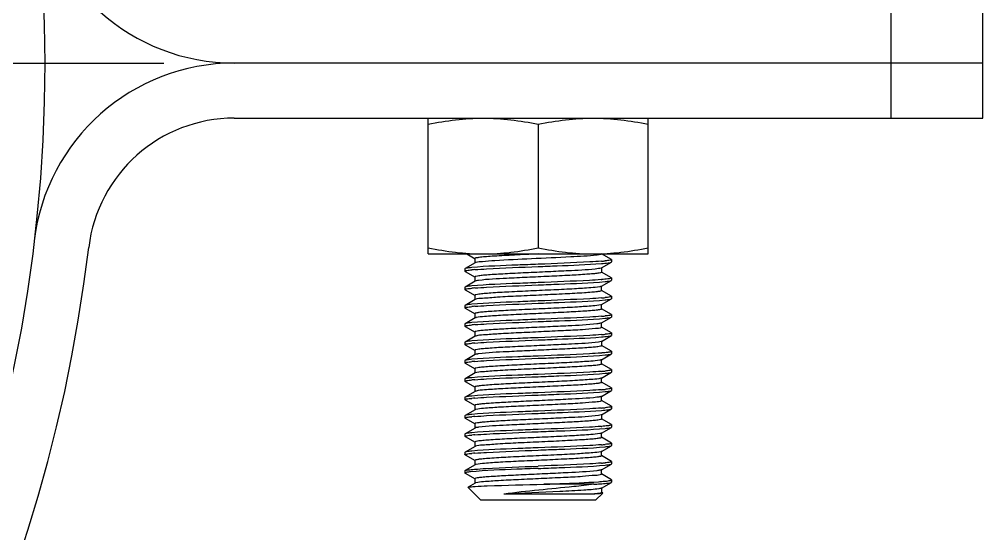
# Model space of a CAD drawing. Extents: x 27938 to 1507990, y 110129 to 923079.
# Drawn here: x 529024 to 529959, y 364900 to 365399 of the extents above; entities that cross this region are included whole.
import ezdxf

# ---------------------------------------------------------------- set-up
doc = ezdxf.new("R2010")
doc.units = 0
doc.header["$LTSCALE"] = 1000
doc.header["$MEASUREMENT"] = 0
doc.linetypes.add('CENTER', pattern=[50.8, 31.75, -6.35, 6.35, -6.35])

msp = doc.modelspace()

# ---------------------------------------------------------------- linework, layer by layer
at = {"linetype": 'Continuous'}
for p, q in [((529870.29, 365302.87), (529870.29, 365409.64)), ((529959.26, 365302.87), (529959.26, 365409.64)), ((529959.26, 365356.26), (529232.68, 365356.26)), ((529232.68, 365302.87), (529959.26, 365302.87)), ((529420.96, 365171.19), (529420.96, 365302.87)), ((529634.5, 365171.19), (529634.5, 365302.87)), ((529527.73, 365296.86), (529527.73, 365177.2)), ((529420.96, 365171.19), (529634.5, 365171.19)), ((529458.37, 365171.15), (529466.38, 365166.52)), ((529527.73, 365171.19), (529524.16, 365171.02)), ((529598.75, 365165.82), (529589.09, 365171.41)), ((529466.38, 365162.52), (529456.72, 365156.93)), ((529466.19, 365166.74), (529466.19, 365162.29)), ((529589.09, 365157.62), (529598.75, 365163.21)), ((529598.75, 365165.82), (529598.91, 365165.63)), ((529598.75, 365163.21), (529598.91, 365163.4)), ((529598.91, 365165.63), (529598.91, 365163.4)), ((529456.72, 365156.93), (529456.55, 365156.73)), ((529456.55, 365156.73), (529456.55, 365154.51)), ((529456.72, 365154.31), (529456.55, 365154.51)), ((529456.72, 365154.31), (529466.38, 365148.72)), ((529598.75, 365148.03), (529589.09, 365153.62)), ((529589.28, 365157.84), (529589.28, 365153.39)), ((529466.38, 365144.72), (529456.72, 365139.13)), ((529466.19, 365148.95), (529466.19, 365144.5)), ((529589.09, 365139.82), (529598.75, 365145.41)), ((529598.75, 365148.03), (529598.91, 365147.83)), ((529598.75, 365145.41), (529598.91, 365145.61)), ((529598.91, 365147.83), (529598.91, 365145.61)), ((529456.72, 365139.13), (529456.55, 365138.94)), ((529456.55, 365138.94), (529456.55, 365136.71)), ((529456.72, 365136.52), (529456.55, 365136.71)), ((529456.72, 365136.52), (529466.38, 365130.93)), ((529598.75, 365130.23), (529589.09, 365135.82)), ((529589.28, 365135.6), (529589.28, 365140.05)), ((529466.38, 365126.93), (529456.72, 365121.34)), ((529466.19, 365131.15), (529466.19, 365126.7)), ((529466.6, 365127.03), (529466.38, 365126.93)), ((529589.09, 365122.03), (529598.75, 365127.62)), ((529598.75, 365130.23), (529598.91, 365130.04)), ((529598.75, 365127.62), (529598.91, 365127.81)), ((529598.91, 365130.04), (529598.91, 365127.81)), ((529456.72, 365121.34), (529456.55, 365121.14)), ((529456.55, 365121.14), (529456.55, 365118.92)), ((529456.72, 365118.72), (529456.55, 365118.92)), ((529456.72, 365118.72), (529466.38, 365113.13)), ((529466.19, 365113.36), (529466.19, 365108.91)), ((529598.75, 365112.44), (529589.09, 365118.03)), ((529589.28, 365117.8), (529589.28, 365122.25)), ((529466.38, 365109.13), (529456.72, 365103.54)), ((529589.09, 365104.23), (529588.82, 365104.11)), ((529589.09, 365104.23), (529598.75, 365109.82)), ((529589.28, 365100.01), (529589.28, 365104.46)), ((529598.75, 365112.44), (529598.91, 365112.24)), ((529598.75, 365109.82), (529598.91, 365110.02)), ((529598.91, 365112.24), (529598.91, 365110.02)), ((529456.72, 365103.54), (529456.55, 365103.35)), ((529456.55, 365103.35), (529456.55, 365101.12)), ((529456.72, 365100.93), (529456.55, 365101.12)), ((529456.72, 365100.93), (529466.38, 365095.34)), ((529466.19, 365095.56), (529466.19, 365091.11)), ((529598.75, 365094.64), (529589.09, 365100.23)), ((529598.75, 365094.64), (529598.91, 365094.45)), ((529456.72, 365085.75), (529456.55, 365085.55)), ((529456.55, 365085.55), (529456.55, 365083.33)), ((529466.38, 365091.34), (529456.72, 365085.75)), ((529589.09, 365086.44), (529598.75, 365092.03)), ((529589.28, 365086.66), (529589.28, 365082.21)), ((529598.75, 365092.03), (529598.91, 365092.22)), ((529598.91, 365094.45), (529598.91, 365092.22)), ((529456.72, 365083.13), (529456.55, 365083.33)), ((529456.72, 365083.13), (529466.38, 365077.54)), ((529466.19, 365077.77), (529466.19, 365073.32)), ((529598.75, 365076.85), (529589.09, 365082.44)), ((529598.75, 365076.85), (529598.91, 365076.65)), ((529598.91, 365076.65), (529598.91, 365074.43)), ((529456.72, 365067.95), (529456.55, 365067.76)), ((529456.55, 365067.76), (529456.55, 365065.53)), ((529466.38, 365073.54), (529456.72, 365067.95)), ((529589.09, 365068.64), (529598.75, 365074.23)), ((529589.28, 365064.42), (529589.28, 365068.87)), ((529598.75, 365074.23), (529598.91, 365074.43)), ((529456.72, 365065.34), (529456.55, 365065.53)), ((529456.72, 365065.34), (529466.38, 365059.75)), ((529466.19, 365059.97), (529466.19, 365055.52)), ((529598.75, 365059.05), (529589.09, 365064.64)), ((529598.75, 365059.05), (529598.91, 365058.86)), ((529598.91, 365058.86), (529598.91, 365056.63)), ((529456.72, 365050.16), (529456.55, 365049.96)), ((529456.55, 365049.96), (529456.55, 365047.74)), ((529456.72, 365047.54), (529456.55, 365047.74)), ((529466.38, 365055.75), (529456.72, 365050.16)), ((529466.6, 365055.85), (529466.38, 365055.75)), ((529589.09, 365050.85), (529598.75, 365056.44)), ((529589.28, 365046.62), (529589.28, 365051.07)), ((529598.75, 365056.44), (529598.91, 365056.63)), ((529456.72, 365047.54), (529466.38, 365041.95)), ((529466.19, 365042.18), (529466.19, 365037.73)), ((529598.75, 365041.26), (529589.09, 365046.85)), ((529589.09, 365033.05), (529598.75, 365038.64)), ((529598.75, 365041.26), (529598.91, 365041.06)), ((529598.75, 365038.64), (529598.91, 365038.84)), ((529598.91, 365041.06), (529598.91, 365038.84)), ((529456.72, 365032.36), (529456.55, 365032.17)), ((529456.55, 365032.17), (529456.55, 365029.94)), ((529456.72, 365029.75), (529456.55, 365029.94)), ((529466.38, 365037.95), (529456.72, 365032.36)), ((529456.72, 365029.75), (529466.38, 365024.16)), ((529589.09, 365033.05), (529588.82, 365032.93)), ((529598.75, 365023.46), (529589.09, 365029.05)), ((529589.28, 365028.83), (529589.28, 365033.28)), ((529466.38, 365020.16), (529456.72, 365014.57)), ((529466.19, 365024.38), (529466.19, 365019.93)), ((529589.09, 365015.26), (529598.75, 365020.85)), ((529598.75, 365023.46), (529598.91, 365023.27)), ((529598.75, 365020.85), (529598.91, 365021.04)), ((529598.91, 365023.27), (529598.91, 365021.04)), ((529456.72, 365014.57), (529456.55, 365014.37)), ((529456.55, 365014.37), (529456.55, 365012.15)), ((529456.72, 365011.95), (529456.55, 365012.15)), ((529456.72, 365011.95), (529466.38, 365006.36)), ((529598.75, 365005.67), (529589.09, 365011.26)), ((529589.28, 365015.48), (529589.28, 365011.03)), ((529466.38, 365002.36), (529456.72, 364996.77)), ((529466.19, 365006.59), (529466.19, 365002.14)), ((529589.09, 364997.46), (529598.75, 365003.05)), ((529598.75, 365005.67), (529598.91, 365005.47)), ((529598.75, 365003.05), (529598.91, 365003.25)), ((529598.91, 365005.47), (529598.91, 365003.25)), ((529456.72, 364996.77), (529456.55, 364996.58)), ((529456.55, 364996.58), (529456.55, 364994.35)), ((529456.72, 364994.16), (529456.55, 364994.35)), ((529456.72, 364994.16), (529466.38, 364988.57)), ((529598.75, 364987.87), (529589.09, 364993.46)), ((529589.28, 364993.24), (529589.28, 364997.69)), ((529466.38, 364984.57), (529456.72, 364978.98)), ((529466.19, 364988.79), (529466.19, 364984.34)), ((529466.6, 364984.67), (529466.38, 364984.57)), ((529589.09, 364979.67), (529598.75, 364985.26)), ((529598.75, 364987.87), (529598.91, 364987.68)), ((529598.75, 364985.26), (529598.91, 364985.45)), ((529598.91, 364987.68), (529598.91, 364985.45)), ((529456.72, 364978.98), (529456.55, 364978.78)), ((529456.55, 364978.78), (529456.55, 364976.56)), ((529456.72, 364976.36), (529456.55, 364976.56)), ((529456.72, 364976.36), (529466.38, 364970.77)), ((529598.75, 364970.08), (529589.09, 364975.67)), ((529589.28, 364975.44), (529589.28, 364979.89)), ((529466.38, 364966.77), (529456.72, 364961.18)), ((529466.19, 364971), (529466.19, 364966.55)), ((529589.09, 364961.87), (529598.75, 364967.46)), ((529598.75, 364970.08), (529598.91, 364969.88)), ((529598.75, 364967.46), (529598.91, 364967.66)), ((529598.91, 364969.88), (529598.91, 364967.66)), ((529456.55, 364960.99), (529456.72, 364961.18)), ((529456.55, 364960.99), (529456.55, 364958.76)), ((529456.55, 364958.76), (529456.72, 364958.57)), ((529456.72, 364958.57), (529466.38, 364952.98)), ((529589.09, 364961.87), (529588.82, 364961.75)), ((529598.75, 364952.28), (529589.09, 364957.87)), ((529589.28, 364957.65), (529589.28, 364962.1)), ((529459.52, 364944.9), (529459.56, 364945.03)), ((529472.13, 364932.29), (529459.52, 364944.9)), ((529466.38, 364948.98), (529459.56, 364945.03)), ((529466.19, 364953.2), (529466.19, 364948.75)), ((529581.86, 364947.86), (529533.32, 364947.86)), ((529589.09, 364944.08), (529598.75, 364949.67)), ((529598.91, 364952.09), (529598.75, 364952.28)), ((529598.75, 364949.67), (529598.91, 364949.86)), ((529598.91, 364952.09), (529598.91, 364949.86)), ((529579.44, 364938.23), (529494.34, 364938.23)), ((529583.34, 364932.29), (529590.31, 364939.26)), ((529590.26, 364939.4), (529589.09, 364940.08)), ((529589.28, 364944.3), (529589.28, 364939.85)), ((529590.26, 364939.4), (529590.31, 364939.26)), ((529583.34, 364932.29), (529472.13, 364932.29))]:
    msp.add_line(p, q, dxfattribs=at)
at = {"color": 0, "linetype": 'CENTER'}
msp.add_line((526029.7, 365356.26), (529164.26, 365356.26), dxfattribs=at)
at = {"linetype": 'Continuous'}
msp.add_circle((527596.98, 365356.26), 1451.62, dxfattribs=at)
for centre, radius, start, end in [((529232.68, 365552), 195.74, 186.82415, 270), ((529232.68, 365160.51), 195.74, 90, 173.17585), ((529232.68, 365160.51), 142.36, 90, 173.17585), ((527596.98, 365356.26), 1505.01, 186.82415, 353.17585), ((529468.86, 365156.22), 6.79, 105.09314, 106.14114), ((529574.35, 365354.9), 191.34, 274.44401, 275.50896), ((529482.17, 364952.77), 203.86, 94.45812, 95.31469), ((529567.8, 365417.67), 272.18, 274.42341, 274.54966), ((529481.93, 364937.84), 200.98, 94.45697, 95.35574), ((529574.33, 365319.54), 191.58, 274.44141, 275.50783), ((529481.9, 364920.38), 200.64, 94.45612, 95.36224), ((529574.25, 365302.74), 192.58, 274.44667, 275.48819), ((529482.07, 364900.52), 202.71, 94.45704, 95.331), ((529468.86, 365085.04), 6.79, 105.09314, 106.14114), ((529574.35, 365283.72), 191.34, 274.44401, 275.50896), ((529482.17, 364881.59), 203.86, 94.45812, 95.31469), ((529481.93, 364866.66), 200.98, 94.45697, 95.35574), ((529567.8, 365346.49), 272.18, 274.42341, 274.54966), ((529574.33, 365248.36), 191.58, 274.44141, 275.50783), ((529481.9, 364849.2), 200.64, 94.45612, 95.36224), ((529574.25, 365231.56), 192.58, 274.44667, 275.48819), ((529482.07, 364829.34), 202.71, 94.45704, 95.331), ((529468.86, 365013.86), 6.79, 105.09314, 106.14114), ((529574.35, 365212.54), 191.34, 274.44401, 275.50896), ((529482.17, 364810.41), 203.86, 94.45812, 95.31469), ((529567.8, 365275.31), 272.18, 274.42341, 274.54966), ((529481.93, 364795.48), 200.98, 94.45697, 95.35574), ((529574.33, 365177.18), 191.58, 274.44141, 275.50783), ((529481.9, 364778.02), 200.64, 94.45612, 95.36224), ((529574.25, 365160.38), 192.58, 274.44667, 275.48819), ((529468.86, 364942.68), 6.79, 105.09314, 106.14114)]:
    msp.add_arc(centre, radius, start, end, dxfattribs=at)
for points, knots in [([(529420.96, 365296.86), (529429.75, 365298.71), (529447.45, 365301.75), (529465.4, 365302.87), (529474.35, 365302.87)], [0, 0, 0, 0, 0.500766, 1, 1, 1, 1]), ([(529474.35, 365302.87), (529483.3, 365302.87), (529501.25, 365301.75), (529518.95, 365298.71), (529527.73, 365296.86)], [0, 0, 0, 0, 0.499234, 1, 1, 1, 1]), ([(529527.73, 365296.86), (529536.52, 365298.71), (529554.22, 365301.75), (529572.17, 365302.87), (529581.12, 365302.87)], [0, 0, 0, 0, 0.500766, 1, 1, 1, 1]), ([(529581.12, 365302.87), (529590.07, 365302.87), (529608.02, 365301.75), (529625.72, 365298.71), (529634.5, 365296.86)], [0, 0, 0, 0, 0.499234, 1, 1, 1, 1]), ([(529420.96, 365177.2), (529429.75, 365175.35), (529447.45, 365172.31), (529465.4, 365171.19), (529474.35, 365171.19)], [0, 0, 0, 0, 0.500766, 1, 1, 1, 1]), ([(529524.16, 365171.02), (529516.68, 365170.68), (529502.99, 365170.03), (529486.74, 365169.19), (529476.54, 365168.4), (529470.97, 365167.98), (529468.34, 365167.38), (529466.19, 365167.15), (529466.19, 365166.74)], [0, 0, 0, 0, 0.385608, 0.708188, 0.831159, 0.922444, 0.979031, 1, 1, 1, 1]), ([(529584.71, 365170.09), (529576.26, 365169.06), (529555.01, 365168.08), (529522, 365166.41), (529493.37, 365165.26), (529475.42, 365163.84), (529469.19, 365163.34), (529467.09, 365162.78)], [0, 0, 0, 0, 0.21664, 0.540669, 0.842029, 0.944627, 1, 1, 1, 1]), ([(529474.35, 365171.19), (529483.3, 365171.19), (529501.25, 365172.31), (529518.95, 365175.35), (529527.73, 365177.2)], [0, 0, 0, 0, 0.499234, 1, 1, 1, 1]), ([(529527.73, 365177.2), (529536.52, 365175.35), (529554.22, 365172.31), (529572.17, 365171.19), (529581.12, 365171.19)], [0, 0, 0, 0, 0.500766, 1, 1, 1, 1]), ([(529581.12, 365171.19), (529590.07, 365171.19), (529608.02, 365172.31), (529625.72, 365175.35), (529634.5, 365177.2)], [0, 0, 0, 0, 0.499234, 1, 1, 1, 1]), ([(529589.1, 365170.97), (529588.93, 365170.87), (529587.49, 365170.4), (529586, 365170.25), (529584.71, 365170.09)], [0, 0, 0, 0, 0.133087, 1, 1, 1, 1]), ([(529589.28, 365171.19), (529589.28, 365171.15), (529589.23, 365171.05), (529589.15, 365171), (529589.1, 365170.97)], [0, 0, 0, 0, 0.402304, 1, 1, 1, 1]), ([(529527.73, 365161.18), (529521.1, 365160.92), (529499.59, 365160), (529478.06, 365159.36), (529463.24, 365157.97)], [0, 0, 0, 0, 0.308576, 1, 1, 1, 1]), ([(529466.97, 365162.74), (529466.85, 365162.71), (529466.65, 365162.65), (529466.46, 365162.56), (529466.38, 365162.52)], [0, 0, 0, 0, 0.572041, 1, 1, 1, 1]), ([(529589.18, 365164.13), (529585.41, 365163.83), (529564.94, 365162.59), (529544.44, 365161.84), (529527.73, 365161.18)], [0, 0, 0, 0, 0.184436, 1, 1, 1, 1]), ([(529527.73, 365158.96), (529533.83, 365159.2), (529554.28, 365160.04), (529574.75, 365160.77), (529589.08, 365161.9)], [0, 0, 0, 0, 0.297863, 1, 1, 1, 1]), ([(529589.08, 365161.9), (529591.3, 365162.07), (529594.45, 365162.51), (529597.85, 365162.7), (529598.75, 365163.21)], [0, 0, 0, 0, 0.683734, 1, 1, 1, 1]), ([(529598.27, 365165.25), (529597.99, 365165.16), (529596.16, 365164.77), (529594.29, 365164.59), (529592.72, 365164.44)], [0, 0, 0, 0, 0.157623, 1, 1, 1, 1]), ([(529598.91, 365165.63), (529598.91, 365165.55), (529598.66, 365165.36), (529598.44, 365165.3), (529598.27, 365165.25)], [0, 0, 0, 0, 0.324871, 1, 1, 1, 1]), ([(529456.56, 365154.51), (529456.56, 365154.61), (529456.9, 365154.81), (529457.17, 365154.88), (529457.38, 365154.94)], [0, 0, 0, 0, 0.313847, 1, 1, 1, 1]), ([(529463.24, 365157.97), (529462.41, 365157.89), (529460.26, 365157.59), (529457.91, 365157.61), (529456.72, 365156.93)], [0, 0, 0, 0, 0.37952, 1, 1, 1, 1]), ([(529457.38, 365154.94), (529457.69, 365155.02), (529459.65, 365155.4), (529461.63, 365155.59), (529463.28, 365155.75)], [0, 0, 0, 0, 0.163234, 1, 1, 1, 1]), ([(529586.34, 365156.96), (529577.65, 365155.65), (529562.09, 365155.13), (529539.39, 365153.89), (529518.6, 365152.99), (529499.01, 365152.03), (529484.37, 365151.24), (529475.29, 365150.5), (529470.39, 365150.09), (529468.06, 365149.57), (529466.19, 365149.31), (529466.19, 365148.95)], [0, 0, 0, 0, 0.218787, 0.386207, 0.566108, 0.736243, 0.875583, 0.928118, 0.966979, 0.991, 1, 1, 1, 1]), ([(529466.32, 365156.01), (529470.09, 365156.3), (529490.55, 365157.54), (529511.04, 365158.29), (529527.73, 365158.96)], [0, 0, 0, 0, 0.184575, 1, 1, 1, 1]), ([(529589.28, 365153.39), (529589.28, 365153.04), (529587.46, 365152.78), (529585.19, 365152.27), (529580.42, 365151.86), (529571.56, 365151.13), (529557.24, 365150.34), (529538.01, 365149.4), (529517.47, 365148.5), (529494.63, 365147.3), (529478.86, 365146.69), (529469.9, 365145.49)], [0, 0, 0, 0, 0.00884, 0.032379, 0.070466, 0.122006, 0.258971, 0.426878, 0.605536, 0.773444, 1, 1, 1, 1]), ([(529589.09, 365157.62), (529588.97, 365157.55), (529588.08, 365157.22), (529587.14, 365157.08), (529586.34, 365156.96)], [0, 0, 0, 0, 0.147905, 1, 1, 1, 1]), ([(529527.73, 365143.38), (529521.11, 365143.12), (529499.62, 365142.21), (529478.1, 365141.57), (529463.28, 365140.18)], [0, 0, 0, 0, 0.308379, 1, 1, 1, 1]), ([(529469.9, 365145.49), (529469.47, 365145.43), (529468.3, 365145.23), (529467.05, 365145.11), (529466.38, 365144.72)], [0, 0, 0, 0, 0.360643, 1, 1, 1, 1]), ([(529588.79, 365146.3), (529585.01, 365146.01), (529564.67, 365144.79), (529544.31, 365144.04), (529527.73, 365143.38)], [0, 0, 0, 0, 0.18595, 1, 1, 1, 1]), ([(529527.73, 365141.16), (529534.47, 365141.43), (529556.13, 365142.36), (529577.84, 365142.97), (529592.72, 365144.42)], [0, 0, 0, 0, 0.310578, 1, 1, 1, 1]), ([(529596.5, 365147.09), (529596.05, 365147.02), (529593.68, 365146.71), (529591.31, 365146.5), (529589.38, 365146.35)], [0, 0, 0, 0, 0.190828, 1, 1, 1, 1]), ([(529592.72, 365144.42), (529593.49, 365144.49), (529595.48, 365144.78), (529597.65, 365144.78), (529598.75, 365145.41)], [0, 0, 0, 0, 0.377935, 1, 1, 1, 1]), ([(529598.91, 365147.83), (529598.91, 365147.75), (529598.1, 365147.16), (529597.27, 365147.21), (529596.5, 365147.09)], [0, 0, 0, 0, 0.093121, 1, 1, 1, 1]), ([(529456.56, 365136.71), (529456.56, 365136.8), (529456.84, 365137), (529457.09, 365137.06), (529457.27, 365137.11)], [0, 0, 0, 0, 0.318631, 1, 1, 1, 1]), ([(529463.28, 365140.18), (529462.45, 365140.1), (529460.28, 365139.8), (529457.91, 365139.82), (529456.72, 365139.13)], [0, 0, 0, 0, 0.379704, 1, 1, 1, 1]), ([(529457.27, 365137.11), (529457.58, 365137.2), (529459.53, 365137.6), (529461.51, 365137.78), (529463.17, 365137.94)], [0, 0, 0, 0, 0.159226, 1, 1, 1, 1]), ([(529587.62, 365139.39), (529584.67, 365138.8), (529576.44, 365138.19), (529561.51, 365137.18), (529542.14, 365136.26), (529520.89, 365135.29), (529500.59, 365134.32), (529485.31, 365133.51), (529475.78, 365132.75), (529470.61, 365132.33), (529468.17, 365131.78), (529466.19, 365131.53), (529466.19, 365131.15)], [0, 0, 0, 0, 0.074051, 0.202548, 0.368862, 0.551322, 0.726125, 0.870472, 0.925123, 0.96561, 0.990669, 1, 1, 1, 1]), ([(529466.31, 365138.21), (529470.08, 365138.51), (529490.54, 365139.75), (529511.03, 365140.5), (529527.73, 365141.16)], [0, 0, 0, 0, 0.184524, 1, 1, 1, 1]), ([(529589.28, 365135.6), (529589.28, 365135.19), (529587.13, 365134.96), (529584.5, 365134.36), (529578.93, 365133.94), (529568.72, 365133.15), (529552.49, 365132.31), (529531.15, 365131.31), (529509.3, 365130.26), (529489.98, 365129.45), (529476.19, 365128.14), (529468.78, 365127.9), (529466.6, 365127.03)], [0, 0, 0, 0, 0.009911, 0.036684, 0.079861, 0.138026, 0.290611, 0.473012, 0.659513, 0.823824, 0.942824, 1, 1, 1, 1]), ([(529589.09, 365139.82), (529588.92, 365139.72), (529588.42, 365139.56), (529587.93, 365139.45), (529587.62, 365139.39)], [0, 0, 0, 0, 0.388593, 1, 1, 1, 1]), ([(529527.73, 365125.59), (529521.08, 365125.33), (529499.56, 365124.41), (529478, 365123.77), (529463.17, 365122.37)], [0, 0, 0, 0, 0.308852, 1, 1, 1, 1]), ([(529466.31, 365120.42), (529470.08, 365120.71), (529490.54, 365121.95), (529511.03, 365122.7), (529527.73, 365123.37)], [0, 0, 0, 0, 0.18453, 1, 1, 1, 1]), ([(529589.17, 365128.54), (529585.4, 365128.24), (529564.93, 365127), (529544.44, 365126.25), (529527.73, 365125.59)], [0, 0, 0, 0, 0.184477, 1, 1, 1, 1]), ([(529527.73, 365123.37), (529534.45, 365123.63), (529556.1, 365124.56), (529577.79, 365125.17), (529592.67, 365126.62)], [0, 0, 0, 0, 0.310323, 1, 1, 1, 1]), ([(529592.67, 365126.62), (529593.44, 365126.69), (529595.45, 365126.98), (529597.64, 365126.98), (529598.75, 365127.62)], [0, 0, 0, 0, 0.378132, 1, 1, 1, 1]), ([(529598.24, 365129.65), (529597.96, 365129.57), (529596.13, 365129.18), (529594.28, 365129), (529592.72, 365128.85)], [0, 0, 0, 0, 0.159145, 1, 1, 1, 1]), ([(529598.91, 365130.04), (529598.91, 365129.95), (529598.65, 365129.76), (529598.42, 365129.7), (529598.24, 365129.65)], [0, 0, 0, 0, 0.322656, 1, 1, 1, 1]), ([(529456.56, 365118.92), (529456.56, 365119.02), (529456.89, 365119.22), (529457.15, 365119.29), (529457.36, 365119.34)], [0, 0, 0, 0, 0.315061, 1, 1, 1, 1]), ([(529463.17, 365122.37), (529462.34, 365122.29), (529460.22, 365121.99), (529457.89, 365122.01), (529456.72, 365121.34)], [0, 0, 0, 0, 0.37931, 1, 1, 1, 1]), ([(529457.36, 365119.34), (529457.67, 365119.42), (529459.58, 365119.81), (529461.52, 365119.99), (529463.15, 365120.15)], [0, 0, 0, 0, 0.163145, 1, 1, 1, 1]), ([(529588.54, 365121.81), (529586.07, 365121.08), (529578.42, 365120.63), (529564.19, 365119.49), (529544.85, 365118.61), (529523.17, 365117.6), (529502.18, 365116.61), (529486.26, 365115.78), (529476.28, 365115), (529470.85, 365114.57), (529468.29, 365113.99), (529466.19, 365113.75), (529466.19, 365113.36)], [0, 0, 0, 0, 0.062951, 0.18524, 0.350271, 0.535399, 0.715185, 0.864922, 0.92187, 0.964113, 0.990297, 1, 1, 1, 1]), ([(529589.28, 365117.8), (529589.28, 365117.42), (529587.24, 365117.17), (529584.74, 365116.61), (529579.44, 365116.18), (529569.69, 365115.41), (529554.09, 365114.59), (529533.44, 365113.61), (529511.97, 365112.62), (529492.61, 365111.72), (529478, 365110.66), (529470.06, 365110.11), (529467.34, 365109.46)], [0, 0, 0, 0, 0.00951, 0.035123, 0.076469, 0.132247, 0.279239, 0.456494, 0.640275, 0.805971, 0.931424, 1, 1, 1, 1]), ([(529589.09, 365122.03), (529589.01, 365121.99), (529588.84, 365121.91), (529588.65, 365121.85), (529588.54, 365121.81)], [0, 0, 0, 0, 0.430479, 1, 1, 1, 1]), ([(529463.15, 365104.57), (529462.33, 365104.5), (529460.21, 365104.2), (529457.89, 365104.22), (529456.72, 365103.54)], [0, 0, 0, 0, 0.379296, 1, 1, 1, 1]), ([(529527.73, 365107.79), (529521.08, 365107.53), (529499.55, 365106.61), (529477.98, 365105.98), (529463.15, 365104.57)], [0, 0, 0, 0, 0.308927, 1, 1, 1, 1]), ([(529466.32, 365102.62), (529470.09, 365102.92), (529490.55, 365104.16), (529511.03, 365104.91), (529527.73, 365105.57)], [0, 0, 0, 0, 0.184554, 1, 1, 1, 1]), ([(529467.34, 365109.46), (529467.15, 365109.41), (529466.82, 365109.32), (529466.5, 365109.2), (529466.38, 365109.13)], [0, 0, 0, 0, 0.59312, 1, 1, 1, 1]), ([(529589.18, 365110.74), (529585.41, 365110.45), (529564.94, 365109.21), (529544.44, 365108.46), (529527.73, 365107.79)], [0, 0, 0, 0, 0.184455, 1, 1, 1, 1]), ([(529527.73, 365105.57), (529534.47, 365105.84), (529556.13, 365106.77), (529577.84, 365107.38), (529592.72, 365108.83)], [0, 0, 0, 0, 0.310595, 1, 1, 1, 1]), ([(529588.82, 365104.11), (529588.61, 365104.03), (529587.26, 365103.67), (529585.88, 365103.5), (529584.71, 365103.36)], [0, 0, 0, 0, 0.158312, 1, 1, 1, 1]), ([(529598.23, 365111.85), (529597.95, 365111.77), (529596.11, 365111.38), (529594.24, 365111.2), (529592.67, 365111.05)], [0, 0, 0, 0, 0.159397, 1, 1, 1, 1]), ([(529592.72, 365108.83), (529593.49, 365108.9), (529595.48, 365109.19), (529597.65, 365109.19), (529598.75, 365109.82)], [0, 0, 0, 0, 0.377931, 1, 1, 1, 1]), ([(529598.91, 365112.24), (529598.91, 365112.16), (529598.64, 365111.97), (529598.41, 365111.9), (529598.23, 365111.85)], [0, 0, 0, 0, 0.322005, 1, 1, 1, 1]), ([(529456.56, 365101.12), (529456.56, 365101.21), (529456.85, 365101.41), (529457.1, 365101.48), (529457.29, 365101.53)], [0, 0, 0, 0, 0.317967, 1, 1, 1, 1]), ([(529457.29, 365101.53), (529457.6, 365101.61), (529459.56, 365102.01), (529461.56, 365102.2), (529463.24, 365102.36)], [0, 0, 0, 0, 0.159617, 1, 1, 1, 1]), ([(529584.71, 365103.36), (529575.5, 365102.24), (529559.54, 365101.57), (529536.6, 365100.39), (529516.33, 365099.5), (529497.45, 365098.57), (529483.46, 365097.79), (529474.81, 365097.08), (529470.17, 365096.67), (529467.95, 365096.17), (529466.19, 365095.9), (529466.19, 365095.56)], [0, 0, 0, 0, 0.234088, 0.402448, 0.579889, 0.745639, 0.880314, 0.930897, 0.968237, 0.991317, 1, 1, 1, 1]), ([(529589.1, 365099.79), (529587.45, 365098.81), (529580.86, 365098.86), (529568.86, 365097.37), (529551.09, 365096.72), (529530.51, 365095.67), (529509.51, 365094.71), (529490.85, 365093.83), (529477.02, 365092.77), (529469.57, 365092.27), (529467.09, 365091.6)], [0, 0, 0, 0, 0.046973, 0.152409, 0.303029, 0.479455, 0.658932, 0.818305, 0.937036, 1, 1, 1, 1]), ([(529589.28, 365100.01), (529589.28, 365099.97), (529589.23, 365099.87), (529589.15, 365099.82), (529589.1, 365099.79)], [0, 0, 0, 0, 0.402304, 1, 1, 1, 1]), ([(529463.24, 365086.79), (529462.41, 365086.71), (529460.26, 365086.41), (529457.91, 365086.43), (529456.72, 365085.75)], [0, 0, 0, 0, 0.37952, 1, 1, 1, 1]), ([(529527.73, 365090), (529521.1, 365089.74), (529499.59, 365088.82), (529478.06, 365088.18), (529463.24, 365086.79)], [0, 0, 0, 0, 0.308576, 1, 1, 1, 1]), ([(529586.34, 365085.78), (529577.65, 365084.47), (529562.09, 365083.95), (529539.39, 365082.71), (529518.6, 365081.81), (529499.01, 365080.85), (529484.37, 365080.06), (529475.29, 365079.32), (529470.39, 365078.91), (529468.06, 365078.39), (529466.19, 365078.13), (529466.19, 365077.77)], [0, 0, 0, 0, 0.218787, 0.386207, 0.566108, 0.736243, 0.875583, 0.928118, 0.966979, 0.991, 1, 1, 1, 1]), ([(529466.32, 365084.83), (529470.09, 365085.12), (529490.55, 365086.36), (529511.04, 365087.11), (529527.73, 365087.78)], [0, 0, 0, 0, 0.184575, 1, 1, 1, 1]), ([(529466.97, 365091.56), (529466.85, 365091.53), (529466.65, 365091.47), (529466.46, 365091.38), (529466.38, 365091.34)], [0, 0, 0, 0, 0.572041, 1, 1, 1, 1]), ([(529589.18, 365092.95), (529585.41, 365092.65), (529564.94, 365091.41), (529544.44, 365090.66), (529527.73, 365090)], [0, 0, 0, 0, 0.184436, 1, 1, 1, 1]), ([(529527.73, 365087.78), (529533.83, 365088.02), (529554.28, 365088.86), (529574.75, 365089.59), (529589.08, 365090.72)], [0, 0, 0, 0, 0.297863, 1, 1, 1, 1]), ([(529589.09, 365086.44), (529588.97, 365086.37), (529588.08, 365086.04), (529587.14, 365085.9), (529586.34, 365085.78)], [0, 0, 0, 0, 0.147905, 1, 1, 1, 1]), ([(529589.08, 365090.72), (529591.3, 365090.89), (529594.45, 365091.33), (529597.85, 365091.52), (529598.75, 365092.03)], [0, 0, 0, 0, 0.683734, 1, 1, 1, 1]), ([(529598.27, 365094.07), (529597.99, 365093.98), (529596.16, 365093.59), (529594.29, 365093.41), (529592.72, 365093.26)], [0, 0, 0, 0, 0.157623, 1, 1, 1, 1]), ([(529598.91, 365094.45), (529598.91, 365094.37), (529598.66, 365094.18), (529598.44, 365094.12), (529598.27, 365094.07)], [0, 0, 0, 0, 0.324871, 1, 1, 1, 1]), ([(529456.56, 365083.33), (529456.56, 365083.43), (529456.9, 365083.63), (529457.17, 365083.7), (529457.38, 365083.76)], [0, 0, 0, 0, 0.313847, 1, 1, 1, 1]), ([(529457.38, 365083.76), (529457.69, 365083.84), (529459.65, 365084.22), (529461.63, 365084.41), (529463.28, 365084.57)], [0, 0, 0, 0, 0.163234, 1, 1, 1, 1]), ([(529589.28, 365082.21), (529589.28, 365081.86), (529587.46, 365081.6), (529585.19, 365081.09), (529580.42, 365080.68), (529571.56, 365079.95), (529557.24, 365079.17), (529538.01, 365078.22), (529517.47, 365077.32), (529494.63, 365076.12), (529478.86, 365075.51), (529469.9, 365074.31)], [0, 0, 0, 0, 0.00884, 0.032379, 0.070466, 0.122006, 0.258971, 0.426878, 0.605536, 0.773444, 1, 1, 1, 1]), ([(529596.5, 365075.91), (529596.05, 365075.84), (529593.68, 365075.53), (529591.31, 365075.32), (529589.38, 365075.17)], [0, 0, 0, 0, 0.190828, 1, 1, 1, 1]), ([(529598.91, 365076.65), (529598.91, 365076.57), (529598.1, 365075.98), (529597.27, 365076.03), (529596.5, 365075.91)], [0, 0, 0, 0, 0.093121, 1, 1, 1, 1]), ([(529463.28, 365069), (529462.45, 365068.92), (529460.28, 365068.62), (529457.91, 365068.64), (529456.72, 365067.95)], [0, 0, 0, 0, 0.379704, 1, 1, 1, 1]), ([(529457.27, 365065.93), (529457.58, 365066.02), (529459.53, 365066.42), (529461.51, 365066.61), (529463.17, 365066.76)], [0, 0, 0, 0, 0.159226, 1, 1, 1, 1]), ([(529527.73, 365072.2), (529521.11, 365071.94), (529499.62, 365071.03), (529478.1, 365070.39), (529463.28, 365069)], [0, 0, 0, 0, 0.308379, 1, 1, 1, 1]), ([(529587.62, 365068.21), (529584.67, 365067.62), (529576.44, 365067.01), (529561.51, 365066), (529542.14, 365065.08), (529520.89, 365064.11), (529500.59, 365063.14), (529485.31, 365062.33), (529475.78, 365061.57), (529470.61, 365061.15), (529468.17, 365060.6), (529466.19, 365060.35), (529466.19, 365059.97)], [0, 0, 0, 0, 0.074051, 0.202548, 0.368862, 0.551322, 0.726125, 0.870472, 0.925123, 0.96561, 0.990669, 1, 1, 1, 1]), ([(529466.31, 365067.03), (529470.08, 365067.33), (529490.54, 365068.57), (529511.03, 365069.32), (529527.73, 365069.98)], [0, 0, 0, 0, 0.184524, 1, 1, 1, 1]), ([(529469.9, 365074.31), (529469.47, 365074.25), (529468.3, 365074.05), (529467.05, 365073.93), (529466.38, 365073.54)], [0, 0, 0, 0, 0.360643, 1, 1, 1, 1]), ([(529588.79, 365075.12), (529585.01, 365074.83), (529564.67, 365073.61), (529544.31, 365072.86), (529527.73, 365072.2)], [0, 0, 0, 0, 0.18595, 1, 1, 1, 1]), ([(529527.73, 365069.98), (529534.47, 365070.25), (529556.13, 365071.18), (529577.84, 365071.79), (529592.72, 365073.24)], [0, 0, 0, 0, 0.310578, 1, 1, 1, 1]), ([(529589.09, 365068.64), (529588.92, 365068.54), (529588.42, 365068.38), (529587.93, 365068.27), (529587.62, 365068.21)], [0, 0, 0, 0, 0.388593, 1, 1, 1, 1]), ([(529592.72, 365073.24), (529593.49, 365073.31), (529595.48, 365073.6), (529597.65, 365073.6), (529598.75, 365074.23)], [0, 0, 0, 0, 0.377935, 1, 1, 1, 1]), ([(529456.56, 365065.53), (529456.56, 365065.62), (529456.84, 365065.82), (529457.09, 365065.88), (529457.27, 365065.93)], [0, 0, 0, 0, 0.318631, 1, 1, 1, 1]), ([(529589.28, 365064.42), (529589.28, 365064.01), (529587.13, 365063.78), (529584.5, 365063.18), (529578.93, 365062.76), (529568.72, 365061.97), (529552.49, 365061.13), (529531.15, 365060.13), (529509.3, 365059.08), (529489.98, 365058.27), (529476.19, 365056.96), (529468.78, 365056.72), (529466.6, 365055.85)], [0, 0, 0, 0, 0.009911, 0.036684, 0.079861, 0.138026, 0.290611, 0.473012, 0.659513, 0.823824, 0.942824, 1, 1, 1, 1]), ([(529589.17, 365057.36), (529585.4, 365057.06), (529564.93, 365055.82), (529544.44, 365055.07), (529527.73, 365054.41)], [0, 0, 0, 0, 0.184477, 1, 1, 1, 1]), ([(529598.24, 365058.47), (529597.96, 365058.39), (529596.13, 365058), (529594.28, 365057.82), (529592.72, 365057.67)], [0, 0, 0, 0, 0.159145, 1, 1, 1, 1]), ([(529598.91, 365058.86), (529598.91, 365058.77), (529598.65, 365058.58), (529598.42, 365058.52), (529598.24, 365058.47)], [0, 0, 0, 0, 0.322656, 1, 1, 1, 1]), ([(529456.56, 365047.74), (529456.56, 365047.84), (529456.89, 365048.04), (529457.15, 365048.11), (529457.36, 365048.16)], [0, 0, 0, 0, 0.315061, 1, 1, 1, 1]), ([(529463.17, 365051.19), (529462.34, 365051.11), (529460.22, 365050.81), (529457.89, 365050.83), (529456.72, 365050.16)], [0, 0, 0, 0, 0.37931, 1, 1, 1, 1]), ([(529457.36, 365048.16), (529457.67, 365048.24), (529459.58, 365048.63), (529461.52, 365048.81), (529463.15, 365048.97)], [0, 0, 0, 0, 0.163145, 1, 1, 1, 1]), ([(529527.73, 365054.41), (529521.08, 365054.15), (529499.56, 365053.23), (529478, 365052.59), (529463.17, 365051.19)], [0, 0, 0, 0, 0.308852, 1, 1, 1, 1]), ([(529588.54, 365050.63), (529586.07, 365049.9), (529578.42, 365049.45), (529564.19, 365048.31), (529544.85, 365047.43), (529523.17, 365046.42), (529502.18, 365045.43), (529486.26, 365044.6), (529476.28, 365043.82), (529470.85, 365043.39), (529468.29, 365042.81), (529466.19, 365042.57), (529466.19, 365042.18)], [0, 0, 0, 0, 0.062951, 0.18524, 0.350271, 0.535399, 0.715185, 0.864922, 0.92187, 0.964113, 0.990297, 1, 1, 1, 1]), ([(529466.31, 365049.24), (529470.08, 365049.53), (529490.54, 365050.77), (529511.03, 365051.52), (529527.73, 365052.19)], [0, 0, 0, 0, 0.18453, 1, 1, 1, 1]), ([(529527.73, 365052.19), (529534.45, 365052.45), (529556.1, 365053.38), (529577.79, 365053.99), (529592.67, 365055.44)], [0, 0, 0, 0, 0.310323, 1, 1, 1, 1]), ([(529589.09, 365050.85), (529589.01, 365050.81), (529588.84, 365050.73), (529588.65, 365050.67), (529588.54, 365050.63)], [0, 0, 0, 0, 0.430479, 1, 1, 1, 1]), ([(529592.67, 365055.44), (529593.44, 365055.51), (529595.45, 365055.8), (529597.64, 365055.8), (529598.75, 365056.44)], [0, 0, 0, 0, 0.378132, 1, 1, 1, 1]), ([(529589.28, 365046.62), (529589.28, 365046.24), (529587.24, 365045.99), (529584.74, 365045.43), (529579.44, 365045.01), (529569.69, 365044.23), (529554.09, 365043.41), (529533.44, 365042.43), (529511.97, 365041.44), (529492.61, 365040.54), (529478, 365039.48), (529470.06, 365038.93), (529467.34, 365038.28)], [0, 0, 0, 0, 0.00951, 0.035123, 0.076469, 0.132247, 0.279239, 0.456494, 0.640275, 0.805971, 0.931424, 1, 1, 1, 1]), ([(529589.18, 365039.56), (529585.41, 365039.27), (529564.94, 365038.03), (529544.44, 365037.28), (529527.73, 365036.61)], [0, 0, 0, 0, 0.184455, 1, 1, 1, 1]), ([(529598.23, 365040.67), (529597.95, 365040.59), (529596.11, 365040.2), (529594.24, 365040.02), (529592.67, 365039.87)], [0, 0, 0, 0, 0.159397, 1, 1, 1, 1]), ([(529592.72, 365037.65), (529593.49, 365037.72), (529595.48, 365038.01), (529597.65, 365038.01), (529598.75, 365038.64)], [0, 0, 0, 0, 0.377931, 1, 1, 1, 1]), ([(529598.91, 365041.06), (529598.91, 365040.98), (529598.64, 365040.79), (529598.41, 365040.72), (529598.23, 365040.67)], [0, 0, 0, 0, 0.322005, 1, 1, 1, 1]), ([(529456.56, 365029.94), (529456.56, 365030.03), (529456.85, 365030.23), (529457.1, 365030.3), (529457.29, 365030.35)], [0, 0, 0, 0, 0.317967, 1, 1, 1, 1]), ([(529463.15, 365033.39), (529462.33, 365033.32), (529460.21, 365033.02), (529457.89, 365033.04), (529456.72, 365032.36)], [0, 0, 0, 0, 0.379296, 1, 1, 1, 1]), ([(529457.29, 365030.35), (529457.6, 365030.43), (529459.56, 365030.83), (529461.56, 365031.02), (529463.24, 365031.18)], [0, 0, 0, 0, 0.159617, 1, 1, 1, 1]), ([(529527.73, 365036.61), (529521.08, 365036.35), (529499.55, 365035.43), (529477.98, 365034.8), (529463.15, 365033.39)], [0, 0, 0, 0, 0.308927, 1, 1, 1, 1]), ([(529584.71, 365032.18), (529575.5, 365031.06), (529559.54, 365030.39), (529536.6, 365029.21), (529516.33, 365028.32), (529497.45, 365027.39), (529483.46, 365026.61), (529474.81, 365025.9), (529470.17, 365025.49), (529467.95, 365024.99), (529466.19, 365024.73), (529466.19, 365024.38)], [0, 0, 0, 0, 0.234088, 0.402448, 0.579889, 0.745639, 0.880314, 0.930897, 0.968237, 0.991317, 1, 1, 1, 1]), ([(529466.32, 365031.44), (529470.09, 365031.74), (529490.55, 365032.98), (529511.03, 365033.73), (529527.73, 365034.39)], [0, 0, 0, 0, 0.184554, 1, 1, 1, 1]), ([(529467.34, 365038.28), (529467.15, 365038.23), (529466.82, 365038.14), (529466.5, 365038.02), (529466.38, 365037.95)], [0, 0, 0, 0, 0.59312, 1, 1, 1, 1]), ([(529527.73, 365034.39), (529534.47, 365034.66), (529556.13, 365035.59), (529577.84, 365036.2), (529592.72, 365037.65)], [0, 0, 0, 0, 0.310595, 1, 1, 1, 1]), ([(529588.82, 365032.93), (529588.61, 365032.85), (529587.26, 365032.49), (529585.88, 365032.32), (529584.71, 365032.18)], [0, 0, 0, 0, 0.158312, 1, 1, 1, 1]), ([(529466.97, 365020.38), (529466.85, 365020.35), (529466.65, 365020.29), (529466.46, 365020.2), (529466.38, 365020.16)], [0, 0, 0, 0, 0.572041, 1, 1, 1, 1]), ([(529589.1, 365028.61), (529587.45, 365027.63), (529580.86, 365027.68), (529568.86, 365026.19), (529551.09, 365025.54), (529530.51, 365024.49), (529509.51, 365023.53), (529490.85, 365022.65), (529477.02, 365021.59), (529469.57, 365021.09), (529467.09, 365020.42)], [0, 0, 0, 0, 0.046973, 0.152409, 0.303029, 0.479455, 0.658932, 0.818305, 0.937036, 1, 1, 1, 1]), ([(529589.18, 365021.77), (529585.41, 365021.47), (529564.94, 365020.23), (529544.44, 365019.48), (529527.73, 365018.82)], [0, 0, 0, 0, 0.184436, 1, 1, 1, 1]), ([(529589.08, 365019.54), (529591.3, 365019.71), (529594.45, 365020.15), (529597.85, 365020.34), (529598.75, 365020.85)], [0, 0, 0, 0, 0.683734, 1, 1, 1, 1]), ([(529589.28, 365028.83), (529589.28, 365028.79), (529589.23, 365028.69), (529589.15, 365028.64), (529589.1, 365028.61)], [0, 0, 0, 0, 0.402304, 1, 1, 1, 1]), ([(529598.27, 365022.89), (529597.99, 365022.8), (529596.16, 365022.41), (529594.29, 365022.23), (529592.72, 365022.08)], [0, 0, 0, 0, 0.157623, 1, 1, 1, 1]), ([(529598.91, 365023.27), (529598.91, 365023.19), (529598.66, 365023), (529598.44, 365022.94), (529598.27, 365022.89)], [0, 0, 0, 0, 0.324871, 1, 1, 1, 1]), ([(529456.56, 365012.15), (529456.56, 365012.25), (529456.9, 365012.45), (529457.17, 365012.52), (529457.38, 365012.58)], [0, 0, 0, 0, 0.313847, 1, 1, 1, 1]), ([(529463.24, 365015.61), (529462.41, 365015.53), (529460.26, 365015.23), (529457.91, 365015.25), (529456.72, 365014.57)], [0, 0, 0, 0, 0.37952, 1, 1, 1, 1]), ([(529457.38, 365012.58), (529457.69, 365012.66), (529459.65, 365013.04), (529461.63, 365013.23), (529463.28, 365013.39)], [0, 0, 0, 0, 0.163234, 1, 1, 1, 1]), ([(529527.73, 365018.82), (529521.1, 365018.56), (529499.59, 365017.64), (529478.06, 365017), (529463.24, 365015.61)], [0, 0, 0, 0, 0.308576, 1, 1, 1, 1]), ([(529586.34, 365014.6), (529577.65, 365013.29), (529562.09, 365012.77), (529539.39, 365011.53), (529518.6, 365010.63), (529499.01, 365009.68), (529484.37, 365008.88), (529475.29, 365008.15), (529470.39, 365007.73), (529468.06, 365007.21), (529466.19, 365006.95), (529466.19, 365006.59)], [0, 0, 0, 0, 0.218787, 0.386207, 0.566108, 0.736243, 0.875583, 0.928118, 0.966979, 0.991, 1, 1, 1, 1]), ([(529466.32, 365013.65), (529470.09, 365013.94), (529490.55, 365015.18), (529511.04, 365015.93), (529527.73, 365016.6)], [0, 0, 0, 0, 0.184575, 1, 1, 1, 1]), ([(529589.28, 365011.03), (529589.28, 365010.68), (529587.46, 365010.42), (529585.19, 365009.91), (529580.42, 365009.5), (529571.56, 365008.77), (529557.24, 365007.99), (529538.01, 365007.04), (529517.47, 365006.14), (529494.63, 365004.94), (529478.86, 365004.33), (529469.9, 365003.13)], [0, 0, 0, 0, 0.00884, 0.032379, 0.070466, 0.122006, 0.258971, 0.426878, 0.605536, 0.773444, 1, 1, 1, 1]), ([(529527.73, 365016.6), (529533.83, 365016.84), (529554.28, 365017.68), (529574.75, 365018.41), (529589.08, 365019.54)], [0, 0, 0, 0, 0.297863, 1, 1, 1, 1]), ([(529589.09, 365015.26), (529588.97, 365015.19), (529588.08, 365014.86), (529587.14, 365014.72), (529586.34, 365014.6)], [0, 0, 0, 0, 0.147905, 1, 1, 1, 1]), ([(529527.73, 365001.02), (529521.11, 365000.76), (529499.62, 364999.85), (529478.1, 364999.21), (529463.28, 364997.82)], [0, 0, 0, 0, 0.308379, 1, 1, 1, 1]), ([(529469.9, 365003.13), (529469.47, 365003.07), (529468.3, 365002.87), (529467.05, 365002.75), (529466.38, 365002.36)], [0, 0, 0, 0, 0.360643, 1, 1, 1, 1]), ([(529588.79, 365003.94), (529585.01, 365003.65), (529564.67, 365002.43), (529544.31, 365001.68), (529527.73, 365001.02)], [0, 0, 0, 0, 0.18595, 1, 1, 1, 1]), ([(529527.73, 364998.8), (529534.47, 364999.07), (529556.13, 365000), (529577.84, 365000.61), (529592.72, 365002.06)], [0, 0, 0, 0, 0.310578, 1, 1, 1, 1]), ([(529596.5, 365004.73), (529596.05, 365004.66), (529593.68, 365004.35), (529591.31, 365004.14), (529589.38, 365003.99)], [0, 0, 0, 0, 0.190828, 1, 1, 1, 1]), ([(529592.72, 365002.06), (529593.49, 365002.13), (529595.48, 365002.42), (529597.65, 365002.42), (529598.75, 365003.05)], [0, 0, 0, 0, 0.377935, 1, 1, 1, 1]), ([(529598.91, 365005.47), (529598.91, 365005.39), (529598.1, 365004.8), (529597.27, 365004.85), (529596.5, 365004.73)], [0, 0, 0, 0, 0.093121, 1, 1, 1, 1]), ([(529456.56, 364994.35), (529456.56, 364994.44), (529456.84, 364994.64), (529457.09, 364994.7), (529457.27, 364994.75)], [0, 0, 0, 0, 0.318631, 1, 1, 1, 1]), ([(529463.28, 364997.82), (529462.45, 364997.74), (529460.28, 364997.44), (529457.91, 364997.46), (529456.72, 364996.77)], [0, 0, 0, 0, 0.379704, 1, 1, 1, 1]), ([(529457.27, 364994.75), (529457.58, 364994.84), (529459.53, 364995.24), (529461.51, 364995.43), (529463.17, 364995.58)], [0, 0, 0, 0, 0.159226, 1, 1, 1, 1]), ([(529587.62, 364997.03), (529584.67, 364996.44), (529576.44, 364995.83), (529561.51, 364994.82), (529542.14, 364993.9), (529520.89, 364992.93), (529500.59, 364991.96), (529485.31, 364991.15), (529475.78, 364990.39), (529470.61, 364989.97), (529468.17, 364989.42), (529466.19, 364989.17), (529466.19, 364988.79)], [0, 0, 0, 0, 0.074051, 0.202548, 0.368862, 0.551322, 0.726125, 0.870472, 0.925123, 0.96561, 0.990669, 1, 1, 1, 1]), ([(529466.31, 364995.85), (529470.08, 364996.15), (529490.54, 364997.39), (529511.03, 364998.14), (529527.73, 364998.8)], [0, 0, 0, 0, 0.184524, 1, 1, 1, 1]), ([(529589.28, 364993.24), (529589.28, 364992.83), (529587.13, 364992.6), (529584.5, 364992), (529578.93, 364991.58), (529568.72, 364990.79), (529552.49, 364989.95), (529531.15, 364988.95), (529509.3, 364987.9), (529489.98, 364987.09), (529476.19, 364985.78), (529468.78, 364985.54), (529466.6, 364984.67)], [0, 0, 0, 0, 0.009911, 0.036684, 0.079861, 0.138026, 0.290611, 0.473012, 0.659513, 0.823824, 0.942824, 1, 1, 1, 1]), ([(529589.09, 364997.46), (529588.92, 364997.36), (529588.42, 364997.2), (529587.93, 364997.09), (529587.62, 364997.03)], [0, 0, 0, 0, 0.388593, 1, 1, 1, 1]), ([(529527.73, 364983.23), (529521.08, 364982.97), (529499.56, 364982.05), (529478, 364981.41), (529463.17, 364980.01)], [0, 0, 0, 0, 0.308852, 1, 1, 1, 1]), ([(529589.17, 364986.18), (529585.4, 364985.88), (529564.93, 364984.64), (529544.44, 364983.89), (529527.73, 364983.23)], [0, 0, 0, 0, 0.184477, 1, 1, 1, 1]), ([(529527.73, 364981.01), (529534.45, 364981.27), (529556.1, 364982.2), (529577.79, 364982.81), (529592.67, 364984.26)], [0, 0, 0, 0, 0.310323, 1, 1, 1, 1]), ([(529592.67, 364984.26), (529593.44, 364984.33), (529595.45, 364984.62), (529597.64, 364984.62), (529598.75, 364985.26)], [0, 0, 0, 0, 0.378132, 1, 1, 1, 1]), ([(529598.24, 364987.29), (529597.96, 364987.21), (529596.13, 364986.82), (529594.28, 364986.64), (529592.72, 364986.49)], [0, 0, 0, 0, 0.159145, 1, 1, 1, 1]), ([(529598.91, 364987.68), (529598.91, 364987.59), (529598.65, 364987.4), (529598.42, 364987.34), (529598.24, 364987.29)], [0, 0, 0, 0, 0.322656, 1, 1, 1, 1]), ([(529456.56, 364976.56), (529456.56, 364976.66), (529456.89, 364976.86), (529457.15, 364976.93), (529457.36, 364976.98)], [0, 0, 0, 0, 0.315061, 1, 1, 1, 1]), ([(529463.17, 364980.01), (529462.34, 364979.93), (529460.22, 364979.63), (529457.89, 364979.65), (529456.72, 364978.98)], [0, 0, 0, 0, 0.37931, 1, 1, 1, 1]), ([(529457.36, 364976.98), (529457.67, 364977.06), (529459.58, 364977.45), (529461.52, 364977.63), (529463.15, 364977.79)], [0, 0, 0, 0, 0.163145, 1, 1, 1, 1]), ([(529588.54, 364979.45), (529586.07, 364978.72), (529578.42, 364978.27), (529564.19, 364977.13), (529544.85, 364976.25), (529523.17, 364975.24), (529502.18, 364974.25), (529486.26, 364973.42), (529476.28, 364972.64), (529470.85, 364972.21), (529468.29, 364971.63), (529466.19, 364971.39), (529466.19, 364971)], [0, 0, 0, 0, 0.062951, 0.18524, 0.350271, 0.535399, 0.715185, 0.864922, 0.92187, 0.964113, 0.990297, 1, 1, 1, 1]), ([(529466.31, 364978.06), (529470.08, 364978.35), (529490.54, 364979.59), (529511.03, 364980.34), (529527.73, 364981.01)], [0, 0, 0, 0, 0.18453, 1, 1, 1, 1]), ([(529589.28, 364975.44), (529589.28, 364975.06), (529587.24, 364974.81), (529584.74, 364974.25), (529579.44, 364973.83), (529569.69, 364973.05), (529554.09, 364972.23), (529533.44, 364971.25), (529511.97, 364970.26), (529492.61, 364969.36), (529478, 364968.3), (529470.06, 364967.75), (529467.34, 364967.1)], [0, 0, 0, 0, 0.00951, 0.035123, 0.076469, 0.132247, 0.279239, 0.456494, 0.640275, 0.805971, 0.931424, 1, 1, 1, 1]), ([(529589.09, 364979.67), (529589.01, 364979.63), (529588.84, 364979.55), (529588.65, 364979.49), (529588.54, 364979.45)], [0, 0, 0, 0, 0.430479, 1, 1, 1, 1]), ([(529465.85, 364962.45), (529469.61, 364962.75), (529490.23, 364964.01), (529510.87, 364964.76), (529527.73, 364965.44)], [0, 0, 0, 0, 0.182705, 1, 1, 1, 1]), ([(529467.34, 364967.1), (529467.15, 364967.05), (529466.82, 364966.96), (529466.5, 364966.84), (529466.38, 364966.77)], [0, 0, 0, 0, 0.59312, 1, 1, 1, 1]), ([(529589.18, 364968.39), (529585.41, 364968.09), (529564.94, 364966.85), (529544.44, 364966.1), (529527.73, 364965.44)], [0, 0, 0, 0, 0.184455, 1, 1, 1, 1]), ([(529527.73, 364963.21), (529534.47, 364963.48), (529556.13, 364964.41), (529577.84, 364965.02), (529592.72, 364966.47)], [0, 0, 0, 0, 0.310595, 1, 1, 1, 1]), ([(529598.23, 364969.49), (529597.95, 364969.41), (529596.11, 364969.02), (529594.24, 364968.84), (529592.67, 364968.69)], [0, 0, 0, 0, 0.159397, 1, 1, 1, 1]), ([(529592.72, 364966.47), (529593.49, 364966.54), (529595.48, 364966.83), (529597.65, 364966.83), (529598.75, 364967.46)], [0, 0, 0, 0, 0.377931, 1, 1, 1, 1]), ([(529598.91, 364969.88), (529598.91, 364969.8), (529598.64, 364969.61), (529598.41, 364969.54), (529598.23, 364969.49)], [0, 0, 0, 0, 0.322005, 1, 1, 1, 1]), ([(529456.9, 364959.04), (529456.81, 364959), (529456.67, 364958.95), (529456.56, 364958.82), (529456.56, 364958.76)], [0, 0, 0, 0, 0.641445, 1, 1, 1, 1]), ([(529456.72, 364961.18), (529457.57, 364961.67), (529460.78, 364961.86), (529463.75, 364962.28), (529465.85, 364962.45)], [0, 0, 0, 0, 0.317639, 1, 1, 1, 1]), ([(529461.97, 364959.87), (529461.36, 364959.81), (529459.67, 364959.59), (529457.92, 364959.46), (529456.9, 364959.04)], [0, 0, 0, 0, 0.356934, 1, 1, 1, 1]), ([(529527.73, 364963.21), (529520.85, 364962.94), (529498.92, 364961.98), (529476.95, 364961.43), (529461.97, 364959.87)], [0, 0, 0, 0, 0.314055, 1, 1, 1, 1]), ([(529584.71, 364961), (529575.5, 364959.88), (529559.54, 364959.21), (529536.6, 364958.03), (529516.33, 364957.14), (529497.45, 364956.21), (529483.46, 364955.43), (529474.81, 364954.72), (529470.17, 364954.31), (529467.95, 364953.81), (529466.19, 364953.55), (529466.19, 364953.2)], [0, 0, 0, 0, 0.234088, 0.402448, 0.579889, 0.745639, 0.880314, 0.930897, 0.968237, 0.991317, 1, 1, 1, 1]), ([(529589.1, 364957.43), (529587.45, 364956.45), (529580.86, 364956.5), (529568.86, 364955.01), (529551.09, 364954.36), (529530.51, 364953.31), (529509.51, 364952.35), (529490.85, 364951.47), (529477.02, 364950.41), (529469.57, 364949.91), (529467.09, 364949.24)], [0, 0, 0, 0, 0.046973, 0.152409, 0.303029, 0.479455, 0.658932, 0.818305, 0.937036, 1, 1, 1, 1]), ([(529588.82, 364961.75), (529588.61, 364961.67), (529587.26, 364961.31), (529585.88, 364961.14), (529584.71, 364961)], [0, 0, 0, 0, 0.158312, 1, 1, 1, 1]), ([(529589.28, 364957.65), (529589.28, 364957.61), (529589.23, 364957.51), (529589.15, 364957.46), (529589.1, 364957.43)], [0, 0, 0, 0, 0.402304, 1, 1, 1, 1]), ([(529459.56, 364945.03), (529460.18, 364945.39), (529462.7, 364945.36), (529465, 364945.68), (529466.66, 364945.77)], [0, 0, 0, 0, 0.301472, 1, 1, 1, 1]), ([(529466.97, 364949.2), (529466.85, 364949.17), (529466.65, 364949.11), (529466.46, 364949.02), (529466.38, 364948.98)], [0, 0, 0, 0, 0.572041, 1, 1, 1, 1]), ([(529466.66, 364945.77), (529470.52, 364946), (529492.74, 364946.9), (529514.96, 364947.4), (529533.32, 364947.86)], [0, 0, 0, 0, 0.174171, 1, 1, 1, 1]), ([(529581.86, 364947.86), (529575.3, 364947.01), (529546.14, 364943.74), (529516.86, 364941.37), (529494.34, 364938.23)], [0, 0, 0, 0, 0.225337, 1, 1, 1, 1]), ([(529533.32, 364947.86), (529538.47, 364948.07), (529556.12, 364948.79), (529573.77, 364949.5), (529586.24, 364950.37)], [0, 0, 0, 0, 0.29188, 1, 1, 1, 1]), ([(529581.86, 364947.86), (529582.73, 364947.92), (529585.82, 364948.11), (529588.92, 364948.33), (529591.13, 364948.53)], [0, 0, 0, 0, 0.281925, 1, 1, 1, 1]), ([(529586.24, 364950.37), (529587.19, 364950.44), (529590.28, 364950.67), (529593.37, 364950.93), (529595.51, 364951.21)], [0, 0, 0, 0, 0.305053, 1, 1, 1, 1]), ([(529591.13, 364948.53), (529592.11, 364948.61), (529594.62, 364948.95), (529597.37, 364948.88), (529598.75, 364949.67)], [0, 0, 0, 0, 0.382699, 1, 1, 1, 1]), ([(529595.51, 364951.21), (529596.36, 364951.32), (529597.22, 364951.55), (529598.92, 364951.77), (529598.91, 364952.09)], [0, 0, 0, 0, 0.728363, 1, 1, 1, 1]), ([(529586.42, 364943.44), (529581.68, 364942.71), (529569.04, 364941.94), (529538.36, 364940.22), (529512.42, 364939.22), (529494.34, 364938.23)], [0, 0, 0, 0, 0.155884, 0.411275, 1, 1, 1, 1]), ([(529586.77, 364939.04), (529586.3, 364938.97), (529583.87, 364938.62), (529581.42, 364938.4), (529579.44, 364938.23)], [0, 0, 0, 0, 0.191921, 1, 1, 1, 1]), ([(529587.27, 364938.75), (529586.76, 364938.7), (529584.15, 364938.48), (529581.54, 364938.34), (529579.44, 364938.23)], [0, 0, 0, 0, 0.19545, 1, 1, 1, 1]), ([(529589.09, 364944.08), (529588.97, 364944.01), (529588.1, 364943.69), (529587.19, 364943.55), (529586.42, 364943.44)], [0, 0, 0, 0, 0.148725, 1, 1, 1, 1]), ([(529589.28, 364939.85), (529589.28, 364939.77), (529588.46, 364939.12), (529587.57, 364939.17), (529586.77, 364939.04)], [0, 0, 0, 0, 0.095599, 1, 1, 1, 1]), ([(529590.31, 364939.26), (529590.24, 364939.19), (529589.19, 364938.91), (529588.2, 364938.83), (529587.27, 364938.75)], [0, 0, 0, 0, 0.101529, 1, 1, 1, 1])]:
    msp.add_open_spline(points, degree=3, knots=knots, dxfattribs=at)

doc.saveas('drawing.dxf')
